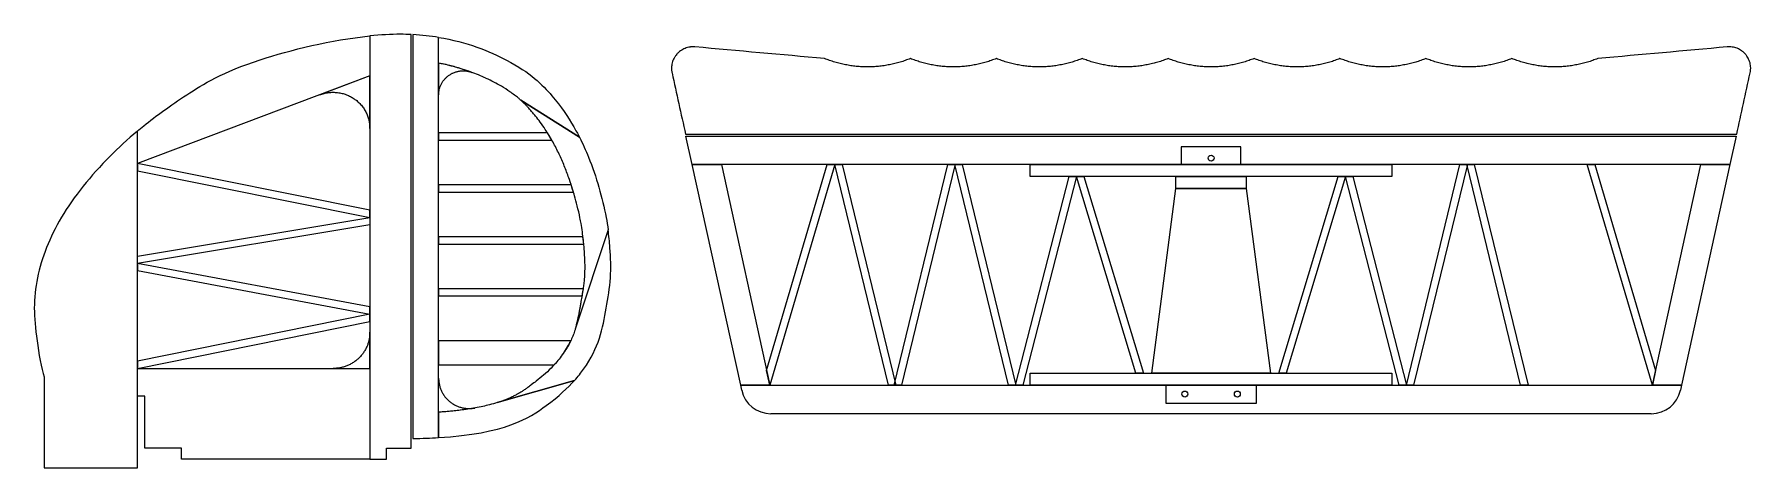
# Model space of a CAD drawing. Header units: millimetres. Extents: x -1018 to 937, y -222 to 273.
import ezdxf

# ---------------------------------------------------------------- set-up
doc = ezdxf.new("R2010")
doc.units = ezdxf.units.MM
doc.header["$MEASUREMENT"] = 0
doc.layers.add('Predeterminada', color=18, linetype='Continuous', true_color=0x000000)

msp = doc.modelspace()

# ---------------------------------------------------------------- linework, layer by layer
at = {"layer": 'Predeterminada'}
for p, q in [((-635.6, 270.8, -120), (-635.6, -211.8, -120)), ((-635.6, 270.8, -120), (-635.6, 225.4, -120)), ((-588.7, -199.4, -120), (-588.7, 272.5, -120)), ((-586.6, 272.4, -120), (-586.6, -188.3, -120)), ((-557.3, 239.8, -120), (-557.3, 269.2, -120)), ((-557.3, -187.3, -120), (-557.3, 269.2, -120)), ((-557.3, 239.8, -120), (-557.3, 203.5, -120)), ((-635.6, 225.4, -120), (-900.4, 125.2, -119.9)), ((-635.6, 225.4, -120), (-692.5, 203.8, -120)), ((-635.6, 165.2, -120), (-635.6, 225.4, -120)), ((-396.9, 155.3, -120), (-463.7, 197.5, -120)), ((-463.7, 197.5, -120), (-396.9, 155.3, -120)), ((-900.4, 125.2, -119.9), (-900.4, 162.4, -119.9)), ((-900.4, -140.1, -119.9), (-900.4, 162.4, -119.9)), ((-433.3, 160.3, -120), (-557.3, 160.3, -120)), ((-557.3, 160.3, -120), (-557.3, 152.1, -120)), ((-428.4, 152.1, -120), (-433.3, 160.3, -120)), ((-276.1, 158.7, -122.7), (921.2, 158.7, -122.7)), ((-268.5, 124.1, -122.7), (-275.7, 156.7, -122.7)), ((-275.7, 156.7, -122.7), (920.7, 156.7, -122.7)), ((920.7, 156.7, -122.7), (913.5, 124.1, -122.7)), ((-557.3, 152.1, -120), (-428.4, 152.1, -120)), ((356.5, 144.5, -121.4), (288.5, 144.5, -121.4)), ((288.5, 144.5, -121.4), (288.5, 124.1, -121.4)), ((356.5, 124.1, -121.4), (356.5, 144.5, -121.4)), ((-900.4, 125.2, -119.9), (-900.4, 116.9, -119.9)), ((-635.6, 72.1, -120), (-900.4, 125.2, -119.9)), ((-268.5, 124.1, -122.7), (-235.1, 124.1, -122.7)), ((-213.3, -127.4, -122.7), (-268.5, 124.1, -122.7)), ((913.5, 124.1, -122.7), (-268.5, 124.1, -122.7)), ((-235.1, 124.1, -122.7), (-180.2, -127.4, -122.7)), ((-183.8, -110.7, -122.7), (-114.7, 124.1, -122.7)), ((-106.2, 124.1, -122.7), (-180.2, -127.4, -122.7)), ((-114.7, 124.1, -122.7), (-106.2, 124.1, -122.7)), ((-106.2, 124.1, -122.7), (-97.8, 124.1, -122.7)), ((-45, -127.4, -122.7), (-106.2, 124.1, -122.7)), ((-97.8, 124.1, -122.7), (-36.7, -127.4, -122.7)), ((-38.6, -127.4, -122.7), (22.5, 124.1, -122.7)), ((30.7, 123.1, -122.7), (-30.2, -127.4, -122.7)), ((22.5, 124.1, -122.7), (30.5, 124.1, -122.7)), ((30.5, 124.1, -122.7), (30.7, 123.1, -122.7)), ((91.6, -127.4, -122.7), (30.5, 124.1, -122.7)), ((30.5, 124.1, -122.7), (38.9, 124.1, -122.7)), ((38.9, 124.1, -122.7), (100, -127.4, -122.7)), ((116.6, 124.1, -122.7), (528.4, 124.1, -122.7)), ((116.6, 110.5, -122.7), (116.6, 124.1, -122.7)), ((288.5, 124.1, -121.4), (356.5, 124.1, -121.4)), ((528.4, 124.1, -122.7), (528.4, 110.5, -122.7)), ((544.9, -127.4, -122.7), (606, 124.1, -122.7)), ((614.4, 124.1, -122.7), (553.2, -127.4, -122.7)), ((606, 124.1, -122.7), (614.4, 124.1, -122.7)), ((614.2, 123.1, -122.7), (614.4, 124.1, -122.7)), ((675.1, -127.4, -122.7), (614.2, 123.1, -122.7)), ((614.4, 124.1, -122.7), (622.3, 124.1, -122.7)), ((622.3, 124.1, -122.7), (683.5, -127.4, -122.7)), ((825.1, -127.4, -122.7), (751, 124.1, -122.7)), ((751, 124.1, -122.7), (759.5, 124.1, -122.7)), ((759.5, 124.1, -122.7), (828.7, -110.7, -122.7)), ((825.1, -127.4, -122.7), (880.2, 124.1, -122.7)), ((913.5, 124.1, -122.7), (858.4, -127.4, -122.7)), ((880.2, 124.1, -122.7), (913.5, 124.1, -122.7)), ((-900.4, 116.9, -119.9), (-635.6, 63.8, -120)), ((-406.4, 101.1, -120), (-557.3, 101.1, -120)), ((-557.3, 101.1, -120), (-557.3, 92.8, -120)), ((-403.8, 92.8, -120), (-406.4, 101.1, -120)), ((99.9, -127.4, -122.7), (160.8, 110.5, -122.7)), ((169.2, 110.5, -122.7), (108, -127.4, -122.7)), ((528.4, 110.5, -122.7), (116.6, 110.5, -122.7)), ((160.8, 110.5, -122.7), (169.2, 110.5, -122.7)), ((169.2, 110.5, -122.7), (177.7, 110.5, -122.7)), ((236.9, -113.8, -122.7), (169.2, 110.5, -122.7)), ((177.7, 110.5, -122.7), (245.4, -113.8, -122.7)), ((282.4, 110.5, -122.7), (362.6, 110.5, -122.7)), ((282.4, 96.9, -122.7), (282.4, 110.5, -122.7)), ((362.6, 110.5, -122.7), (362.6, 96.9, -122.7)), ((399.5, -113.8, -122.7), (467.2, 110.5, -122.7)), ((475.7, 110.5, -122.7), (407.9, -113.8, -122.7)), ((467.2, 110.5, -122.7), (475.7, 110.5, -122.7)), ((475.7, 110.5, -122.7), (484.1, 110.5, -122.7)), ((536.9, -127.4, -122.7), (475.7, 110.5, -122.7)), ((484.1, 110.5, -122.7), (545, -127.4, -122.7)), ((-557.3, 92.8, -120), (-403.8, 92.8, -120)), ((255, -113.8, -122.7), (282.4, 96.9, -122.7)), ((362.6, 96.9, -122.7), (282.4, 96.9, -122.7)), ((282.4, 96.9, -122.7), (362.6, 96.9, -122.7)), ((362.6, 96.9, -122.7), (390.1, -113.8, -122.7)), ((-900.4, 19.7, -119.9), (-635.6, 63.8, -120)), ((-635.6, 63.8, -120), (-635.6, 72.1, -120)), ((-635.6, 63.8, -120), (-635.6, 55.6, -120)), ((-635.6, 55.6, -120), (-900.4, 11.5, -119.9)), ((-392.9, 41.8, -120.1), (-557.3, 41.8, -120)), ((-557.3, 41.8, -120), (-557.3, 33.5, -120)), ((-364.3, 49.7, -120.1), (-400.7, -60.3, -120)), ((-392, 33.5, -120.1), (-392.9, 41.8, -120.1)), ((-900.4, 11.5, -119.9), (-900.4, 19.7, -119.9)), ((-557.3, 33.5, -120), (-392, 33.5, -120.1)), ((-900.4, 11.5, -119.9), (-900.4, 3.2, -119.9)), ((-635.6, -38.2, -120), (-900.4, 11.5, -119.9)), ((-900.4, 3.2, -119.9), (-635.6, -46.4, -120)), ((-392.4, -17.5, -120.1), (-557.3, -17.5, -120)), ((-557.3, -17.5, -120), (-557.3, -25.7, -120)), ((-393.7, -25.7, -120.1), (-392.4, -17.5, -120.1)), ((-635.6, -46.4, -120), (-635.6, -38.2, -120)), ((-557.3, -25.7, -120), (-393.7, -25.7, -120.1)), ((-635.6, -46.4, -120), (-900.4, -100.2, -119.9)), ((-900.4, -108.4, -119.9), (-635.6, -54.7, -120)), ((-635.6, -54.7, -120), (-635.6, -46.4, -120)), ((-635.6, -108.4, -120), (-635.6, -67.1, -120)), ((-557.3, -76.7, -120), (-557.3, -104.3, -120)), ((-406.8, -76.7, -120), (-557.3, -76.7, -120)), ((-900.4, -100.2, -119.9), (-900.4, -108.4, -119.9)), ((-900.4, -140.1, -119.9), (-900.4, -108.4, -119.9)), ((-900.4, -108.4, -119.9), (-635.6, -108.4, -120)), ((-677.5, -108.4, -120), (-635.6, -108.4, -120)), ((-635.6, -108.4, -120), (-635.6, -211.8, -120)), ((-557.3, -104.3, -120), (-425.8, -104.3, -120)), ((-180.2, -127.4, -122.7), (-183.8, -110.7, -122.7)), ((116.6, -113.8, -122.7), (528.4, -113.8, -122.7)), ((116.6, -127.4, -122.7), (116.6, -113.8, -122.7)), ((245.4, -113.8, -122.7), (236.9, -113.8, -122.7)), ((390.1, -113.8, -122.7), (255, -113.8, -122.7)), ((407.9, -113.8, -122.7), (399.5, -113.8, -122.7)), ((528.4, -113.8, -122.7), (528.4, -127.4, -122.7)), ((828.7, -110.7, -122.7), (825.1, -127.4, -122.7)), ((-1006.6, -118.1, -119.9), (-1006.6, -215.9, -119.9)), ((-557.3, -158.3, -120), (-557.3, -119.6, -120)), ((-402.6, -122.1, -120), (-490.5, -147.4, -120)), ((-490.5, -147.4, -120), (-402.6, -122.1, -120)), ((-180.2, -127.4, -122.7), (-213.3, -127.4, -122.7)), ((-212, -133.3, -122.7), (-213.3, -127.4, -122.7)), ((-213.3, -127.4, -122.7), (858.4, -127.4, -122.7)), ((-36.7, -127.4, -122.7), (-45, -127.4, -122.7)), ((-30.2, -127.4, -122.7), (-38.6, -127.4, -122.7)), ((100, -127.4, -122.7), (91.6, -127.4, -122.7)), ((108, -127.4, -122.7), (99.9, -127.4, -122.7)), ((528.4, -127.4, -122.7), (116.6, -127.4, -122.7)), ((374.2, -127.4, -121.4), (270.9, -127.4, -121.4)), ((270.9, -127.4, -121.4), (270.9, -147.8, -121.4)), ((374.2, -147.8, -121.4), (374.2, -127.4, -121.4)), ((545, -127.4, -122.7), (536.9, -127.4, -122.7)), ((553.2, -127.4, -122.7), (544.9, -127.4, -122.7)), ((683.5, -127.4, -122.7), (675.1, -127.4, -122.7)), ((858.4, -127.4, -122.7), (825.1, -127.4, -122.7)), ((858.4, -127.4, -122.7), (857.1, -133.3, -122.7)), ((-892, -140.1, -119.9), (-900.4, -140.1, -119.9)), ((-900.4, -215.9, -119.9), (-900.4, -140.1, -119.9)), ((-892, -199.4, -119.9), (-892, -140.1, -119.9)), ((270.9, -147.8, -121.4), (374.2, -147.8, -121.4)), ((-557.3, -158.3, -120), (-557.3, -187.3, -120)), ((823.9, -160, -122.7), (-178.9, -160, -122.7)), ((-850, -199.4, -119.9), (-892, -199.4, -119.9)), ((-850, -211.8, -119.9), (-850, -199.4, -119.9)), ((-635.6, -211.8, -120), (-850, -211.8, -119.9)), ((-635.6, -211.8, -120), (-616.7, -211.8, -120)), ((-616.7, -211.8, -120), (-616.7, -199.4, -120)), ((-616.7, -199.4, -120), (-588.7, -199.4, -120)), ((-1006.6, -215.9, -119.9), (-1006.6, -221.6, -119.9)), ((-1006.6, -221.6, -119.9), (-900.4, -221.6, -119.9)), ((-900.4, -221.6, -119.9), (-900.4, -215.9, -119.9))]:
    msp.add_line(p, q, dxfattribs=at)
for centre in [(322.5, 131.5, -121.4), (292.6, -137.6, -121.4), (352.4, -137.6, -121.4)]:
    msp.add_circle(centre, 3.4, dxfattribs=at)
for centre, start, end in [((-178.9, -126, -122.7), 192.3722, 270), ((823.9, -126, -122.7), 270, 347.6278)]:
    msp.add_arc(centre, 34, start, end, dxfattribs=at)
at = {"layer": 'Predeterminada', "extrusion": (0.000268456, -1.19209e-15, 1)}
msp.add_open_spline([(-900.4, 162.4, -119.9), (-898, 164.4, -119.9), (-881.7, 177.9, -119.9), (-847.3, 202.7, -119.9), (-786.3, 240.1, -119.9), (-679.6, 266.4, -120), (-635.6, 270.8, -120)], degree=3, knots=[771.545587, 771.545587, 771.545587, 771.545587, 771.718355, 772.718355, 773.718355, 774.504108, 774.504108, 774.504108, 774.504108], dxfattribs=at)
at = {"layer": 'Predeterminada', "extrusion": (0.000268456, -4.5087e-15, 1)}
msp.add_open_spline([(-588.7, 272.5, -120), (-592.6, 272.6, -120), (-607.6, 273, -120), (-623.5, 272.1, -120), (-635.6, 270.8, -120)], degree=3, knots=[1650.6991638, 1650.6991638, 1650.6991638, 1650.6991638, 1650.7751093, 1650.9893554, 1650.9893554, 1650.9893554, 1650.9893554], dxfattribs=at)
at = {"layer": 'Predeterminada', "extrusion": (0.000268456, 6.64016e-15, 1)}
msp.add_open_spline([(-557.3, 269.2, -120), (-566.6, 270.7, -120), (-576.4, 271.8, -120), (-586.6, 272.4, -120)], degree=3, dxfattribs=at)
at = {"layer": 'Predeterminada', "extrusion": (0.000268456, -1.73363e-15, 1)}
msp.add_open_spline([(-557.3, 269.2, -120), (-525.2, 263.9, -120), (-462.5, 238.7, -120), (-425.4, 201.6, -120), (-407.3, 174.7, -120), (-399, 159.3, -120), (-396.9, 155.3, -120)], degree=3, knots=[646.298416, 646.298416, 646.298416, 646.298416, 647.00459, 648.00459, 649.00459, 649.349272, 649.349272, 649.349272, 649.349272], dxfattribs=at)
at = {"layer": 'Predeterminada', "extrusion": (7.42223e-17, -0.051943, -0.99865)}
msp.add_open_spline([(-117.8, 245, -127.2), (-167, 249.5, -127.5), (-216.2, 253.9, -127.7), (-265.4, 258.3, -127.9), (-266.3, 258.4, -127.9), (-267.2, 258.5, -127.9), (-268.6, 258.4, -127.9), (-269.1, 258.4, -127.9), (-270.1, 258.3, -127.9), (-270.5, 258.3, -127.9), (-272.9, 257.9, -127.9), (-274.8, 257.4, -127.9), (-277.5, 256.3, -127.8), (-278.4, 255.9, -127.8), (-280.1, 255, -127.7), (-280.9, 254.5, -127.7), (-282.5, 253.4, -127.7), (-283.2, 252.8, -127.6), (-284.3, 251.8, -127.6), (-284.6, 251.5, -127.6), (-285.3, 250.9, -127.5), (-285.6, 250.5, -127.5), (-285.9, 250.2, -127.5), (-286.5, 249.5, -127.5), (-287.1, 248.7, -127.4), (-287.9, 247.6, -127.4), (-288.2, 247.2, -127.3), (-288.7, 246.4, -127.3), (-288.9, 245.9, -127.3), (-290.1, 243.8, -127.2), (-290.8, 242, -127.1), (-291.5, 239.2, -126.9), (-291.7, 238.2, -126.9), (-291.9, 236.3, -126.8), (-292, 235.3, -126.7), (-292, 233.4, -126.6), (-292, 232.5, -126.6), (-291.9, 231, -126.5), (-291.8, 230.6, -126.5), (-291.6, 229.7, -126.4), (-291.6, 229.2, -126.4), (-291.5, 228.7, -126.4), (-286.3, 205.4, -125.2), (-281.2, 182.1, -123.9), (-276.1, 158.7, -122.7)], degree=3, knots=[843.244785, 843.244785, 843.244785, 843.244785, 952.224863, 952.224863, 952.224863, 954.285964, 954.285964, 955.33644, 955.33644, 956.387862, 956.387862, 960.667116, 960.667116, 962.816436, 962.816436, 964.952465, 964.952465, 967.056851, 967.056851, 968.086206, 968.086206, 969.116187, 969.116187, 969.116187, 971.179793, 971.179793, 972.230522, 972.230522, 973.282193, 973.282193, 977.564703, 977.564703, 979.717159, 979.717159, 981.854759, 981.854759, 983.961882, 983.961882, 984.992245, 984.992245, 986.023234, 986.023234, 986.023234, 1038.82494, 1038.82494, 1038.82494, 1038.82494], dxfattribs=at)
at = {"layer": 'Predeterminada', "extrusion": (1.14451e-16, -0.051943, -0.99865)}
msp.add_open_spline([(921.2, 158.7, -122.7), (926.3, 182.1, -123.9), (931.4, 205.4, -125.2), (936.5, 228.7, -126.4), (936.7, 229.7, -126.4), (936.9, 230.6, -126.5), (937, 232, -126.5), (937, 232.5, -126.6), (937.1, 233.4, -126.6), (937.1, 233.9, -126.6), (937, 236.3, -126.8), (936.8, 238.2, -126.9), (936.1, 241.1, -127), (935.8, 242, -127.1), (935, 243.8, -127.2), (934.6, 244.7, -127.2), (933.7, 246.4, -127.3), (933.2, 247.2, -127.3), (932.4, 248.3, -127.4), (932.2, 248.7, -127.4), (931.6, 249.5, -127.5), (931.3, 249.8, -127.5), (931, 250.2, -127.5), (930.3, 250.9, -127.5), (929.7, 251.5, -127.6), (928.6, 252.5, -127.6), (928.3, 252.8, -127.6), (927.5, 253.4, -127.7), (927.2, 253.7, -127.7), (925.2, 255.1, -127.7), (923.5, 256, -127.8), (920.8, 257.1, -127.8), (919.8, 257.4, -127.9), (918, 257.9, -127.9), (917, 258.1, -127.9), (915.1, 258.3, -127.9), (914.2, 258.4, -127.9), (912.7, 258.5, -127.9), (912.3, 258.5, -127.9), (911.3, 258.4, -127.9), (910.9, 258.4, -127.9), (910.4, 258.3, -127.9), (861.2, 253.9, -127.7), (812.1, 249.5, -127.5), (762.9, 245, -127.2)], degree=3, knots=[1919.702359, 1919.702359, 1919.702359, 1919.702359, 1972.504065, 1972.504065, 1972.504065, 1974.56765, 1974.56765, 1975.618384, 1975.618384, 1976.670058, 1976.670058, 1980.952551, 1980.952551, 1983.104999, 1983.104999, 1985.242597, 1985.242597, 1987.349725, 1987.349725, 1988.380087, 1988.380087, 1989.411077, 1989.411077, 1989.411077, 1991.47215, 1991.47215, 1992.522633, 1992.522633, 1993.574059, 1993.574059, 1997.853289, 1997.853289, 2000.002597, 2000.002597, 2002.138624, 2002.138624, 2004.243018, 2004.243018, 2005.27237, 2005.27237, 2006.302354, 2006.302354, 2006.302354, 2115.282431, 2115.282431, 2115.282431, 2115.282431], dxfattribs=at)
at = {"layer": 'Predeterminada', "extrusion": (0.000268456, 1.26653e-14, 1)}
msp.add_open_spline([(-519.4, 229.3, -120), (-531.8, 233.5, -120), (-536.9, 235, -120), (-542.6, 236.6, -120), (-548.8, 238, -120), (-557.3, 239.8, -120)], degree=3, dxfattribs=at)
at = {"layer": 'Predeterminada', "extrusion": (0.000268456, 2.66462e-14, 1)}
msp.add_open_spline([(-503.5, 222.6, -120), (-509, 225.2, -120), (-521.2, 230.2, -120), (-539.2, 235.9, -120), (-551.7, 238.8, -120), (-557.3, 239.8, -120)], degree=3, knots=[740.018945, 740.018945, 740.018945, 740.018945, 753.197816, 768.279311, 780.611044, 780.611044, 780.611044, 780.611044], dxfattribs=at)
at = {"layer": 'Predeterminada', "extrusion": (0, -0.051943, -0.99865)}
for points, knots in [([(-20, 245, -127.2), (-20.9, 244.7, -127.2), (-21.9, 244.3, -127.2), (-23.8, 243.6, -127.1), (-24.8, 243.2, -127.1), (-27.7, 242.2, -127.1), (-29.7, 241.5, -127), (-33.6, 240.4, -127), (-35.6, 239.8, -127), (-39.7, 238.8, -126.9), (-41.7, 238.4, -126.9), (-45.8, 237.6, -126.8), (-47.9, 237.2, -126.8), (-52.1, 236.6, -126.8), (-54.2, 236.3, -126.8), (-58.4, 235.9, -126.7), (-60.5, 235.8, -126.7), (-64.7, 235.6, -126.7), (-66.8, 235.5, -126.7), (-71, 235.5, -126.7), (-73.1, 235.6, -126.7), (-77.4, 235.8, -126.7), (-79.5, 235.9, -126.7), (-83.7, 236.3, -126.8), (-85.8, 236.6, -126.8), (-89.9, 237.2, -126.8), (-92, 237.6, -126.8), (-96.1, 238.4, -126.9), (-98.1, 238.8, -126.9), (-102.2, 239.8, -127), (-104.2, 240.4, -127), (-107.2, 241.3, -127), (-108.2, 241.6, -127), (-110.1, 242.2, -127.1), (-111.1, 242.5, -127.1), (-113, 243.2, -127.1), (-114, 243.6, -127.1), (-115.9, 244.3, -127.2), (-116.9, 244.7, -127.2), (-117.8, 245, -127.2)], [769.441553, 769.441553, 769.441553, 769.441553, 771.710153, 771.710153, 773.977686, 773.977686, 778.516772, 778.516772, 783.120889, 783.120889, 787.726434, 787.726434, 792.366617, 792.366617, 797.007383, 797.007383, 801.673462, 801.673462, 806.341081, 806.341081, 811.010167, 811.010167, 815.681571, 815.681571, 820.320797, 820.320797, 824.961412, 824.961412, 829.568358, 829.568358, 834.17482, 834.17482, 836.442789, 836.442789, 838.709821, 838.709821, 840.976019, 840.976019, 843.244785, 843.244785, 843.244785, 843.244785]), ([(77.9, 245, -127.2), (76.9, 244.7, -127.2), (76, 244.3, -127.2), (74, 243.6, -127.1), (73.1, 243.2, -127.1), (70.2, 242.2, -127.1), (68.2, 241.5, -127), (64.2, 240.4, -127), (62.2, 239.8, -127), (58.2, 238.8, -126.9), (56.2, 238.4, -126.9), (52, 237.6, -126.8), (50, 237.2, -126.8), (45.8, 236.6, -126.8), (43.7, 236.3, -126.8), (39.5, 235.9, -126.7), (37.4, 235.8, -126.7), (33.2, 235.6, -126.7), (31.1, 235.5, -126.7), (26.8, 235.5, -126.7), (24.7, 235.6, -126.7), (20.5, 235.8, -126.7), (18.4, 235.9, -126.7), (14.2, 236.3, -126.8), (12.1, 236.6, -126.8), (7.9, 237.2, -126.8), (5.9, 237.6, -126.8), (1.7, 238.4, -126.9), (-0.3, 238.8, -126.9), (-4.3, 239.8, -127), (-6.4, 240.4, -127), (-9.3, 241.3, -127), (-10.3, 241.6, -127), (-12.3, 242.2, -127.1), (-13.2, 242.5, -127.1), (-15.2, 243.2, -127.1), (-16.2, 243.6, -127.1), (-18.1, 244.3, -127.2), (-19, 244.7, -127.2), (-20, 245, -127.2)], [2631.898834, 2631.898834, 2631.898834, 2631.898834, 2634.168199, 2634.168199, 2636.436512, 2636.436512, 2640.977154, 2640.977154, 2645.574427, 2645.574427, 2650.173103, 2650.173103, 2654.820135, 2654.820135, 2659.467746, 2659.467746, 2664.133823, 2664.133823, 2668.801443, 2668.801443, 2673.47053, 2673.47053, 2678.14194, 2678.14194, 2682.78117, 2682.78117, 2687.421792, 2687.421792, 2692.028747, 2692.028747, 2696.635217, 2696.635217, 2698.903192, 2698.903192, 2701.170229, 2701.170229, 2703.436429, 2703.436429, 2705.705202, 2705.705202, 2705.705202, 2705.705202]), ([(175.7, 245, -127.2), (174.8, 244.7, -127.2), (173.8, 244.3, -127.2), (171.9, 243.6, -127.1), (170.9, 243.2, -127.1), (168, 242.2, -127.1), (166.1, 241.6, -127), (162.1, 240.4, -127), (160.1, 239.8, -127), (156, 238.8, -126.9), (154, 238.4, -126.9), (149.9, 237.6, -126.8), (147.8, 237.2, -126.8), (143.7, 236.6, -126.8), (141.6, 236.3, -126.8), (137.4, 235.9, -126.7), (135.3, 235.8, -126.7), (131, 235.6, -126.7), (128.9, 235.5, -126.7), (124.7, 235.5, -126.7), (122.6, 235.6, -126.7), (118.4, 235.8, -126.7), (116.2, 235.9, -126.7), (112, 236.3, -126.8), (110, 236.6, -126.8), (105.8, 237.2, -126.8), (103.7, 237.6, -126.8), (99.6, 238.4, -126.9), (97.6, 238.8, -126.9), (93.5, 239.8, -127), (91.5, 240.4, -127), (88.5, 241.3, -127), (87.5, 241.6, -127), (85.6, 242.2, -127.1), (84.6, 242.5, -127.1), (82.7, 243.2, -127.1), (81.7, 243.6, -127.1), (79.8, 244.3, -127.2), (78.8, 244.7, -127.2), (77.9, 245, -127.2)], [2558.098121, 2558.098121, 2558.098121, 2558.098121, 2560.366106, 2560.366106, 2562.633012, 2562.633012, 2567.17085, 2567.17085, 2571.774973, 2571.774973, 2576.380522, 2576.380522, 2581.020708, 2581.020708, 2585.661477, 2585.661477, 2590.327556, 2590.327556, 2594.995174, 2594.995174, 2599.664259, 2599.664259, 2604.335659, 2604.335659, 2608.974881, 2608.974881, 2613.61549, 2613.61549, 2618.222429, 2618.222429, 2622.828885, 2622.828885, 2625.096849, 2625.096849, 2627.363878, 2627.363878, 2629.630073, 2629.630073, 2631.898834, 2631.898834, 2631.898834, 2631.898834]), ([(273.6, 245, -127.2), (272.6, 244.7, -127.2), (271.7, 244.3, -127.2), (269.8, 243.6, -127.1), (268.8, 243.2, -127.1), (265.9, 242.2, -127.1), (263.9, 241.5, -127), (260, 240.4, -127), (258, 239.8, -127), (253.9, 238.8, -126.9), (251.9, 238.4, -126.9), (247.8, 237.6, -126.8), (245.7, 237.2, -126.8), (241.5, 236.6, -126.8), (239.4, 236.3, -126.8), (235.2, 235.9, -126.7), (233.1, 235.8, -126.7), (228.9, 235.6, -126.7), (226.8, 235.5, -126.7), (222.6, 235.5, -126.7), (220.4, 235.6, -126.7), (216.2, 235.8, -126.7), (214.1, 235.9, -126.7), (209.9, 236.3, -126.8), (207.8, 236.6, -126.8), (203.7, 237.2, -126.8), (201.6, 237.6, -126.8), (197.5, 238.4, -126.9), (195.4, 238.8, -126.9), (191.4, 239.8, -127), (189.4, 240.4, -127), (186.4, 241.3, -127), (185.4, 241.6, -127), (183.4, 242.2, -127.1), (182.5, 242.5, -127.1), (180.5, 243.2, -127.1), (179.6, 243.6, -127.1), (177.6, 244.3, -127.2), (176.7, 244.7, -127.2), (175.7, 245, -127.2)], [2484.292186, 2484.292186, 2484.292186, 2484.292186, 2486.561446, 2486.561446, 2488.829651, 2488.829651, 2493.370078, 2493.370078, 2497.967351, 2497.967351, 2502.566028, 2502.566028, 2507.213061, 2507.213061, 2511.860672, 2511.860672, 2516.52675, 2516.52675, 2521.19437, 2521.19437, 2525.863457, 2525.863457, 2530.534865, 2530.534865, 2535.174095, 2535.174095, 2539.814716, 2539.814716, 2544.42167, 2544.42167, 2549.028139, 2549.028139, 2551.296113, 2551.296113, 2553.563149, 2553.563149, 2555.829349, 2555.829349, 2558.098121, 2558.098121, 2558.098121, 2558.098121]), ([(371.5, 245, -127.2), (370.5, 244.7, -127.2), (369.5, 244.3, -127.2), (367.6, 243.6, -127.1), (366.7, 243.2, -127.1), (363.7, 242.2, -127.1), (361.8, 241.6, -127), (357.8, 240.4, -127), (355.8, 239.8, -127), (351.8, 238.8, -126.9), (349.7, 238.4, -126.9), (345.6, 237.6, -126.8), (343.5, 237.2, -126.8), (339.4, 236.6, -126.8), (337.3, 236.3, -126.8), (333.1, 235.9, -126.7), (331, 235.8, -126.7), (326.8, 235.6, -126.7), (324.6, 235.5, -126.7), (320.4, 235.5, -126.7), (318.3, 235.6, -126.7), (314.1, 235.8, -126.7), (312, 235.9, -126.7), (307.8, 236.3, -126.8), (305.7, 236.6, -126.8), (301.5, 237.2, -126.8), (299.4, 237.6, -126.8), (295.3, 238.4, -126.9), (293.3, 238.8, -126.9), (289.2, 239.8, -127), (287.2, 240.4, -127), (284.2, 241.3, -127), (283.3, 241.6, -127), (281.3, 242.2, -127.1), (280.3, 242.5, -127.1), (278.4, 243.2, -127.1), (277.4, 243.6, -127.1), (275.5, 244.3, -127.2), (274.5, 244.7, -127.2), (273.6, 245, -127.2)], [2410.491494, 2410.491494, 2410.491494, 2410.491494, 2412.759474, 2412.759474, 2415.026375, 2415.026375, 2419.564203, 2419.564203, 2424.168326, 2424.168326, 2428.773875, 2428.773875, 2433.414061, 2433.414061, 2438.05483, 2438.05483, 2442.72091, 2442.72091, 2447.388527, 2447.388527, 2452.057612, 2452.057612, 2456.729012, 2456.729012, 2461.368234, 2461.368234, 2466.008844, 2466.008844, 2470.615782, 2470.615782, 2475.222237, 2475.222237, 2477.490202, 2477.490202, 2479.757231, 2479.757231, 2482.023426, 2482.023426, 2484.292186, 2484.292186, 2484.292186, 2484.292186]), ([(469.3, 245, -127.2), (468.4, 244.7, -127.2), (467.4, 244.3, -127.2), (465.5, 243.6, -127.1), (464.5, 243.2, -127.1), (461.6, 242.2, -127.1), (459.6, 241.5, -127), (455.7, 240.4, -127), (453.7, 239.8, -127), (449.6, 238.8, -126.9), (447.6, 238.4, -126.9), (443.5, 237.6, -126.8), (441.4, 237.2, -126.8), (437.2, 236.6, -126.8), (435.1, 236.3, -126.8), (430.9, 235.9, -126.7), (428.8, 235.8, -126.7), (424.6, 235.6, -126.7), (422.5, 235.5, -126.7), (418.3, 235.5, -126.7), (416.2, 235.6, -126.7), (411.9, 235.8, -126.7), (409.8, 235.9, -126.7), (405.6, 236.3, -126.8), (403.5, 236.6, -126.8), (399.4, 237.2, -126.8), (397.3, 237.6, -126.8), (393.2, 238.4, -126.9), (391.2, 238.8, -126.9), (387.1, 239.8, -127), (385.1, 240.4, -127), (382.1, 241.3, -127), (381.1, 241.6, -127), (379.2, 242.2, -127.1), (378.2, 242.5, -127.1), (376.3, 243.2, -127.1), (375.3, 243.6, -127.1), (373.4, 244.3, -127.2), (372.4, 244.7, -127.2), (371.5, 245, -127.2)], [2336.688788, 2336.688788, 2336.688788, 2336.688788, 2338.957259, 2338.957259, 2341.224661, 2341.224661, 2345.763487, 2345.763487, 2350.367605, 2350.367605, 2354.973151, 2354.973151, 2359.613334, 2359.613334, 2364.254101, 2364.254101, 2368.92018, 2368.92018, 2373.587798, 2373.587798, 2378.256884, 2378.256884, 2382.928288, 2382.928288, 2387.567513, 2387.567513, 2392.208126, 2392.208126, 2396.815071, 2396.815071, 2401.421532, 2401.421532, 2403.6895, 2403.6895, 2405.956532, 2405.956532, 2408.222729, 2408.222729, 2410.491494, 2410.491494, 2410.491494, 2410.491494]), ([(567.2, 245, -127.2), (566.2, 244.7, -127.2), (565.3, 244.3, -127.2), (563.3, 243.6, -127.1), (562.4, 243.2, -127.1), (559.5, 242.2, -127.1), (557.5, 241.5, -127), (553.5, 240.4, -127), (551.5, 239.8, -127), (547.5, 238.8, -126.9), (545.4, 238.4, -126.9), (541.3, 237.6, -126.8), (539.3, 237.2, -126.8), (535.1, 236.6, -126.8), (533, 236.3, -126.8), (528.8, 235.9, -126.7), (526.7, 235.8, -126.7), (522.5, 235.6, -126.7), (520.4, 235.5, -126.7), (516.1, 235.5, -126.7), (514, 235.6, -126.7), (509.8, 235.8, -126.7), (507.7, 235.9, -126.7), (503.5, 236.3, -126.8), (501.4, 236.6, -126.8), (497.2, 237.2, -126.8), (495.2, 237.6, -126.8), (491, 238.4, -126.9), (489, 238.8, -126.9), (485, 239.8, -127), (482.9, 240.4, -127), (480, 241.3, -127), (479, 241.6, -127), (477, 242.2, -127.1), (476.1, 242.5, -127.1), (474.1, 243.2, -127.1), (473.1, 243.6, -127.1), (471.2, 244.3, -127.2), (470.3, 244.7, -127.2), (469.3, 245, -127.2)], [2262.886656, 2262.886656, 2262.886656, 2262.886656, 2265.154987, 2265.154987, 2267.422246, 2267.422246, 2271.960788, 2271.960788, 2276.564907, 2276.564907, 2281.170454, 2281.170454, 2285.810638, 2285.810638, 2290.451406, 2290.451406, 2295.117485, 2295.117485, 2299.785103, 2299.785103, 2304.454189, 2304.454189, 2309.125591, 2309.125591, 2313.764815, 2313.764815, 2318.405428, 2318.405428, 2323.012371, 2323.012371, 2327.61883, 2327.61883, 2329.886797, 2329.886797, 2332.153828, 2332.153828, 2334.420024, 2334.420024, 2336.688788, 2336.688788, 2336.688788, 2336.688788]), ([(665, 245, -127.2), (664.1, 244.7, -127.2), (663.1, 244.3, -127.2), (661.2, 243.6, -127.1), (660.2, 243.2, -127.1), (657.3, 242.2, -127.1), (655.4, 241.5, -127), (651.4, 240.4, -127), (649.4, 239.8, -127), (645.3, 238.8, -126.9), (643.3, 238.4, -126.9), (639.2, 237.6, -126.8), (637.1, 237.2, -126.8), (633, 236.6, -126.8), (630.9, 236.3, -126.8), (626.7, 235.9, -126.7), (624.6, 235.8, -126.7), (620.3, 235.6, -126.7), (618.2, 235.5, -126.7), (614, 235.5, -126.7), (611.9, 235.6, -126.7), (607.6, 235.8, -126.7), (605.5, 235.9, -126.7), (601.3, 236.3, -126.8), (599.3, 236.6, -126.8), (595.1, 237.2, -126.8), (593, 237.6, -126.8), (588.9, 238.4, -126.9), (586.9, 238.8, -126.9), (582.8, 239.8, -127), (580.8, 240.4, -127), (577.8, 241.3, -127), (576.8, 241.6, -127), (574.9, 242.2, -127.1), (573.9, 242.5, -127.1), (572, 243.2, -127.1), (571, 243.6, -127.1), (569.1, 244.3, -127.2), (568.1, 244.7, -127.2), (567.2, 245, -127.2)], [2189.084227, 2189.084227, 2189.084227, 2189.084227, 2191.352631, 2191.352631, 2193.619964, 2193.619964, 2198.158652, 2198.158652, 2202.762771, 2202.762771, 2207.368317, 2207.368317, 2212.008501, 2212.008501, 2216.649269, 2216.649269, 2221.315348, 2221.315348, 2225.982966, 2225.982966, 2230.652052, 2230.652052, 2235.323455, 2235.323455, 2239.962679, 2239.962679, 2244.603292, 2244.603292, 2249.210236, 2249.210236, 2253.816696, 2253.816696, 2256.084663, 2256.084663, 2258.351695, 2258.351695, 2260.617892, 2260.617892, 2262.886656, 2262.886656, 2262.886656, 2262.886656]), ([(762.9, 245, -127.2), (761.9, 244.7, -127.2), (761, 244.3, -127.2), (759.1, 243.6, -127.1), (758.1, 243.2, -127.1), (755.2, 242.2, -127.1), (753.2, 241.5, -127), (749.3, 240.4, -127), (747.2, 239.8, -127), (743.2, 238.8, -126.9), (741.2, 238.4, -126.9), (737, 237.6, -126.8), (735, 237.2, -126.8), (730.8, 236.6, -126.8), (728.7, 236.3, -126.8), (724.5, 235.9, -126.7), (722.4, 235.8, -126.7), (718.2, 235.6, -126.7), (716.1, 235.5, -126.7), (711.9, 235.5, -126.7), (709.7, 235.6, -126.7), (705.5, 235.8, -126.7), (703.4, 235.9, -126.7), (699.2, 236.3, -126.8), (697.1, 236.6, -126.8), (693, 237.2, -126.8), (690.9, 237.6, -126.8), (686.8, 238.4, -126.9), (684.7, 238.8, -126.9), (680.7, 239.8, -127), (678.7, 240.4, -127), (675.7, 241.3, -127), (674.7, 241.6, -127), (672.7, 242.2, -127.1), (671.8, 242.5, -127.1), (669.8, 243.2, -127.1), (668.9, 243.6, -127.1), (666.9, 244.3, -127.2), (666, 244.7, -127.2), (665, 245, -127.2)], [2115.282431, 2115.282431, 2115.282431, 2115.282431, 2117.550681, 2117.550681, 2119.817856, 2119.817856, 2124.356231, 2124.356231, 2128.960351, 2128.960351, 2133.565899, 2133.565899, 2138.206083, 2138.206083, 2142.846851, 2142.846851, 2147.512931, 2147.512931, 2152.180548, 2152.180548, 2156.849634, 2156.849634, 2161.521036, 2161.521036, 2166.16026, 2166.16026, 2170.800871, 2170.800871, 2175.407813, 2175.407813, 2180.014271, 2180.014271, 2182.282238, 2182.282238, 2184.549268, 2184.549268, 2186.815464, 2186.815464, 2189.084227, 2189.084227, 2189.084227, 2189.084227])]:
    msp.add_open_spline(points, degree=3, knots=knots, dxfattribs=at)
at = {"layer": 'Predeterminada', "extrusion": (0.000268456, 4.18289e-16, 1)}
msp.add_rational_spline([(-557.3, 203.5, -120), (-557.3, 218, -120), (-545.2, 226.2, -120), (-533.2, 234.4, -120), (-519.4, 229.3, -120)], [1, 0.885424395225, 1, 0.885424422542, 0.999999945366], degree=2, knots=[806.942709, 806.942709, 806.942709, 826.278311, 826.278311, 845.613909, 845.613909, 845.613909], dxfattribs=at)
at = {"layer": 'Predeterminada', "extrusion": (0.000268456, -1.2787e-14, 1)}
msp.add_open_spline([(-463.7, 197.5, -120), (-464.6, 198.3, -120), (-467, 200.4, -120), (-471.1, 203.6, -120), (-477.5, 208.2, -120), (-485.3, 213.2, -120), (-494.4, 218.2, -120), (-500.3, 221.1, -120), (-503.4, 222.5, -120), (-503.5, 222.6, -120)], degree=3, knots=[706.102698, 706.102698, 706.102698, 706.102698, 708.73016, 712.863831, 717.38673, 725.732266, 732.748594, 739.712203, 740.018945, 740.018945, 740.018945, 740.018945], dxfattribs=at)
at = {"layer": 'Predeterminada', "extrusion": (-0.000268456, 2.61498e-15, -1)}
msp.add_rational_spline([(-692.5, 203.8, -120), (-671.9, 211.6, -120), (-653.7, 199.3, -120), (-635.6, 187, -120), (-635.6, 165.2, -120)], [1, 0.885005310245, 1, 0.885005310245, 1], degree=2, knots=[851.147281, 851.147281, 851.147281, 880.204736, 880.204736, 909.26219, 909.26219, 909.26219], dxfattribs=at)
at = {"layer": 'Predeterminada', "extrusion": (-0.000268456, -2.73732e-16, -1)}
msp.add_open_spline([(-400.7, -60.3, -120), (-400.5, -59.6, -120), (-399.4, -55.4, -120), (-398, -49.5, -120), (-396.8, -42.9, -120.1), (-396.1, -39.3, -120.1), (-395.5, -35.8, -120.1), (-394.7, -31.2, -120.1), (-393.6, -24.8, -120.1), (-392.5, -18.1, -120.1), (-391.8, -12.7, -120.1), (-391.3, -8.7, -120.1), (-391.1, -6.1, -120.1), (-390.9, -4.2, -120.1), (-390.8, -2.3, -120.1), (-390.6, 2.4, -120.1), (-390.5, 9, -120.1), (-390.8, 16.9, -120.1), (-391.2, 23.7, -120.1), (-391.7, 30.6, -120.1), (-392.5, 38.6, -120.1), (-393.5, 47.3, -120.1), (-394.9, 56, -120.1), (-396.7, 65.8, -120.1), (-399.2, 76.5, -120), (-402.1, 87.1, -120), (-405.1, 97.2, -120), (-408.6, 108, -120), (-413.4, 121, -120), (-419.2, 134.6, -120), (-424.8, 145.7, -120), (-429.1, 153.3, -120), (-432.3, 158.7, -120), (-436.2, 164.8, -120), (-441.3, 172.2, -120), (-446.1, 178.4, -120), (-449.9, 183, -120), (-452.9, 186.6, -120), (-455.8, 189.7, -120), (-459, 193, -120), (-461.5, 195.5, -120), (-463.3, 197.1, -120), (-463.7, 197.5, -120)], degree=3, knots=[177.579987, 177.579987, 177.579987, 177.579987, 179.023375, 187.11704, 190.845219, 193.548749, 195.158661, 198.494949, 203.748981, 209.283322, 213.254546, 215.636662, 217.94505, 219.095515, 219.689239, 222.000304, 229.314844, 234.139773, 239.148472, 244.194757, 249.250409, 256.61986, 263.367985, 268.304969, 278.374489, 287.084791, 292.386992, 301.244733, 311.790243, 322.468165, 333.352727, 338.622628, 341.399662, 347.038037, 354.400021, 360.74761, 364.075166, 367.468295, 370.745709, 373.309499, 377.307012, 378.502653, 378.502653, 378.502653, 378.502653], dxfattribs=at)
at = {"layer": 'Predeterminada', "extrusion": (0.000268456, 5.55159e-17, 1)}
msp.add_open_spline([(-900.4, 162.4, -119.9), (-911.7, 152.9, -119.9), (-934.3, 131.8, -119.9), (-963.2, 99.6, -119.9), (-988.4, 63.8, -119.9), (-1004.9, 29.4, -119.9), (-1015.5, -5.1, -119.9), (-1019, -39.5, -119.9), (-1015.5, -74, -119.9), (-1010.1, -108.4, -119.9), (-1006.6, -118.1, -119.9)], degree=3, knots=[331.728231, 331.728231, 331.728231, 331.728231, 332.555463, 333.555463, 334.555463, 335.555463, 336.555463, 337.555463, 338.555463, 339.555463, 339.555463, 339.555463, 339.555463], dxfattribs=at)
at = {"layer": 'Predeterminada', "extrusion": (-0.000268456, 2.43793e-16, -1)}
msp.add_open_spline([(-396.9, 155.3, -120), (-393.1, 147.8, -120.1), (-384.5, 128.8, -120.1), (-374.4, 98.3, -120.1), (-367.4, 70.6, -120.1), (-364.9, 54.4, -120.1), (-364.3, 49.7, -120.1)], degree=3, knots=[435.256079, 435.256079, 435.256079, 435.256079, 435.911398, 436.911398, 437.911398, 438.320532, 438.320532, 438.320532, 438.320532], dxfattribs=at)
at = {"layer": 'Predeterminada', "extrusion": (-0.000268456, -3.87195e-16, -1)}
msp.add_open_spline([(-402.6, -122.1, -120), (-398.5, -117.6, -120), (-385.4, -100.9, -120.1), (-372.6, -74, -120.1), (-366.3, -39.5, -120.1), (-360.4, -5.1, -120.1), (-361.6, 24.7, -120.1), (-363.4, 42.9, -120.1), (-364.3, 49.7, -120.1)], degree=3, knots=[456.670327, 456.670327, 456.670327, 456.670327, 457.014953, 458.014953, 459.014953, 460.014953, 461.014953, 461.605818, 461.605818, 461.605818, 461.605818], dxfattribs=at)
at = {"layer": 'Predeterminada', "extrusion": (0.000268456, 1.37641e-15, 1)}
msp.add_rational_spline([(-635.6, -67.1, -120), (-635.6, -108.4, -120), (-677.5, -108.4, -120)], [1, 0.707106781187, 1], degree=2, dxfattribs=at)
at = {"layer": 'Predeterminada', "extrusion": (-0.000268456, -5.18547e-16, -1)}
msp.add_open_spline([(-400.7, -60.3, -120), (-401.1, -61.7, -120), (-402.1, -65, -120), (-404, -70.3, -120), (-406.5, -76.2, -120), (-409.6, -82.2, -120), (-412.6, -87.2, -120), (-415.3, -91.3, -120), (-418.4, -95.7, -120), (-423, -101.4, -120), (-429.7, -108.6, -120), (-437.5, -115.8, -120), (-445.1, -122, -120), (-451.1, -126.7, -120), (-455.4, -129.8, -120), (-458.9, -132.3, -120), (-462.8, -134.9, -120), (-467, -137.4, -120), (-471.6, -139.8, -120), (-477.7, -142.8, -120), (-484.1, -145.3, -120), (-489, -146.9, -120), (-490.5, -147.4, -120)], degree=3, knots=[297.705636, 297.705636, 297.705636, 297.705636, 300.858727, 305.36665, 309.934762, 314.745079, 319.899292, 322.605682, 325.464479, 331.489789, 338.399386, 346.778219, 354.463445, 359.608444, 363.056525, 365.942459, 368.855905, 373.250086, 376.477403, 380.004345, 387.942637, 391.15707, 391.15707, 391.15707, 391.15707], dxfattribs=at)
at = {"layer": 'Predeterminada', "extrusion": (-0.000268456, -1.39606e-17, -1)}
msp.add_open_spline([(-425.8, -104.3, -120), (-414.6, -92.7, -120), (-406.8, -76.7, -120)], degree=2, dxfattribs=at)
at = {"layer": 'Predeterminada', "extrusion": (-0.000268456, -1.94986e-15, -1)}
msp.add_rational_spline([(-557.3, -119.6, -120), (-557.3, -135.7, -120), (-544.8, -146.1, -120), (-532.2, -156.4, -120), (-516.2, -153.5, -120)], [1, 0.905853446236, 1, 0.905853446236, 1], degree=2, knots=[212.471569, 212.471569, 212.471569, 234.341876, 234.341876, 256.212183, 256.212183, 256.212183], dxfattribs=at)
at = {"layer": 'Predeterminada', "extrusion": (-0.000268456, -2.31266e-15, -1)}
msp.add_open_spline([(-557.3, -187.3, -120), (-481.7, -182.7, -120), (-433.9, -152.4, -120), (-410.2, -130.6, -120), (-402.6, -122.1, -120)], degree=3, knots=[281.254561, 281.254561, 281.254561, 281.254561, 282.141234, 282.796609, 282.796609, 282.796609, 282.796609], dxfattribs=at)
at = {"layer": 'Predeterminada', "extrusion": (-0.000268456, -1.12668e-14, -1)}
msp.add_open_spline([(-490.5, -147.4, -120), (-493.4, -148.3, -120), (-498.8, -149.8, -120), (-507.2, -151.8, -120), (-515.6, -153.5, -120), (-525.1, -155, -120), (-535.5, -156.4, -120), (-546.4, -157.5, -120), (-553.7, -158, -120), (-557.3, -158.3, -120)], degree=3, knots=[348.309866, 348.309866, 348.309866, 348.309866, 354.851168, 360.475193, 366.741392, 373.3902, 381.105264, 389.242845, 396.912298, 396.912298, 396.912298, 396.912298], dxfattribs=at)
at = {"layer": 'Predeterminada', "extrusion": (-0.000268456, -1.52713e-14, -1)}
msp.add_open_spline([(-516.2, -153.5, -120), (-525.2, -155, -120), (-530.9, -155.8, -120), (-537.9, -156.6, -120), (-544.7, -157.3, -120), (-551.6, -157.9, -120), (-557.3, -158.3, -120)], degree=3, knots=[256.212183, 256.212183, 256.212183, 256.212183, 257.212182, 258.212182, 259.212182, 260.212183, 260.212183, 260.212183, 260.212183], dxfattribs=at)
at = {"layer": 'Predeterminada', "extrusion": (-0.000268456, 1.80514e-13, -1)}
msp.add_open_spline([(-586.6, -188.3, -120), (-576.1, -188.2, -120), (-566.4, -187.8, -120), (-557.3, -187.3, -120)], degree=3, dxfattribs=at)

doc.saveas('drawing.dxf')
